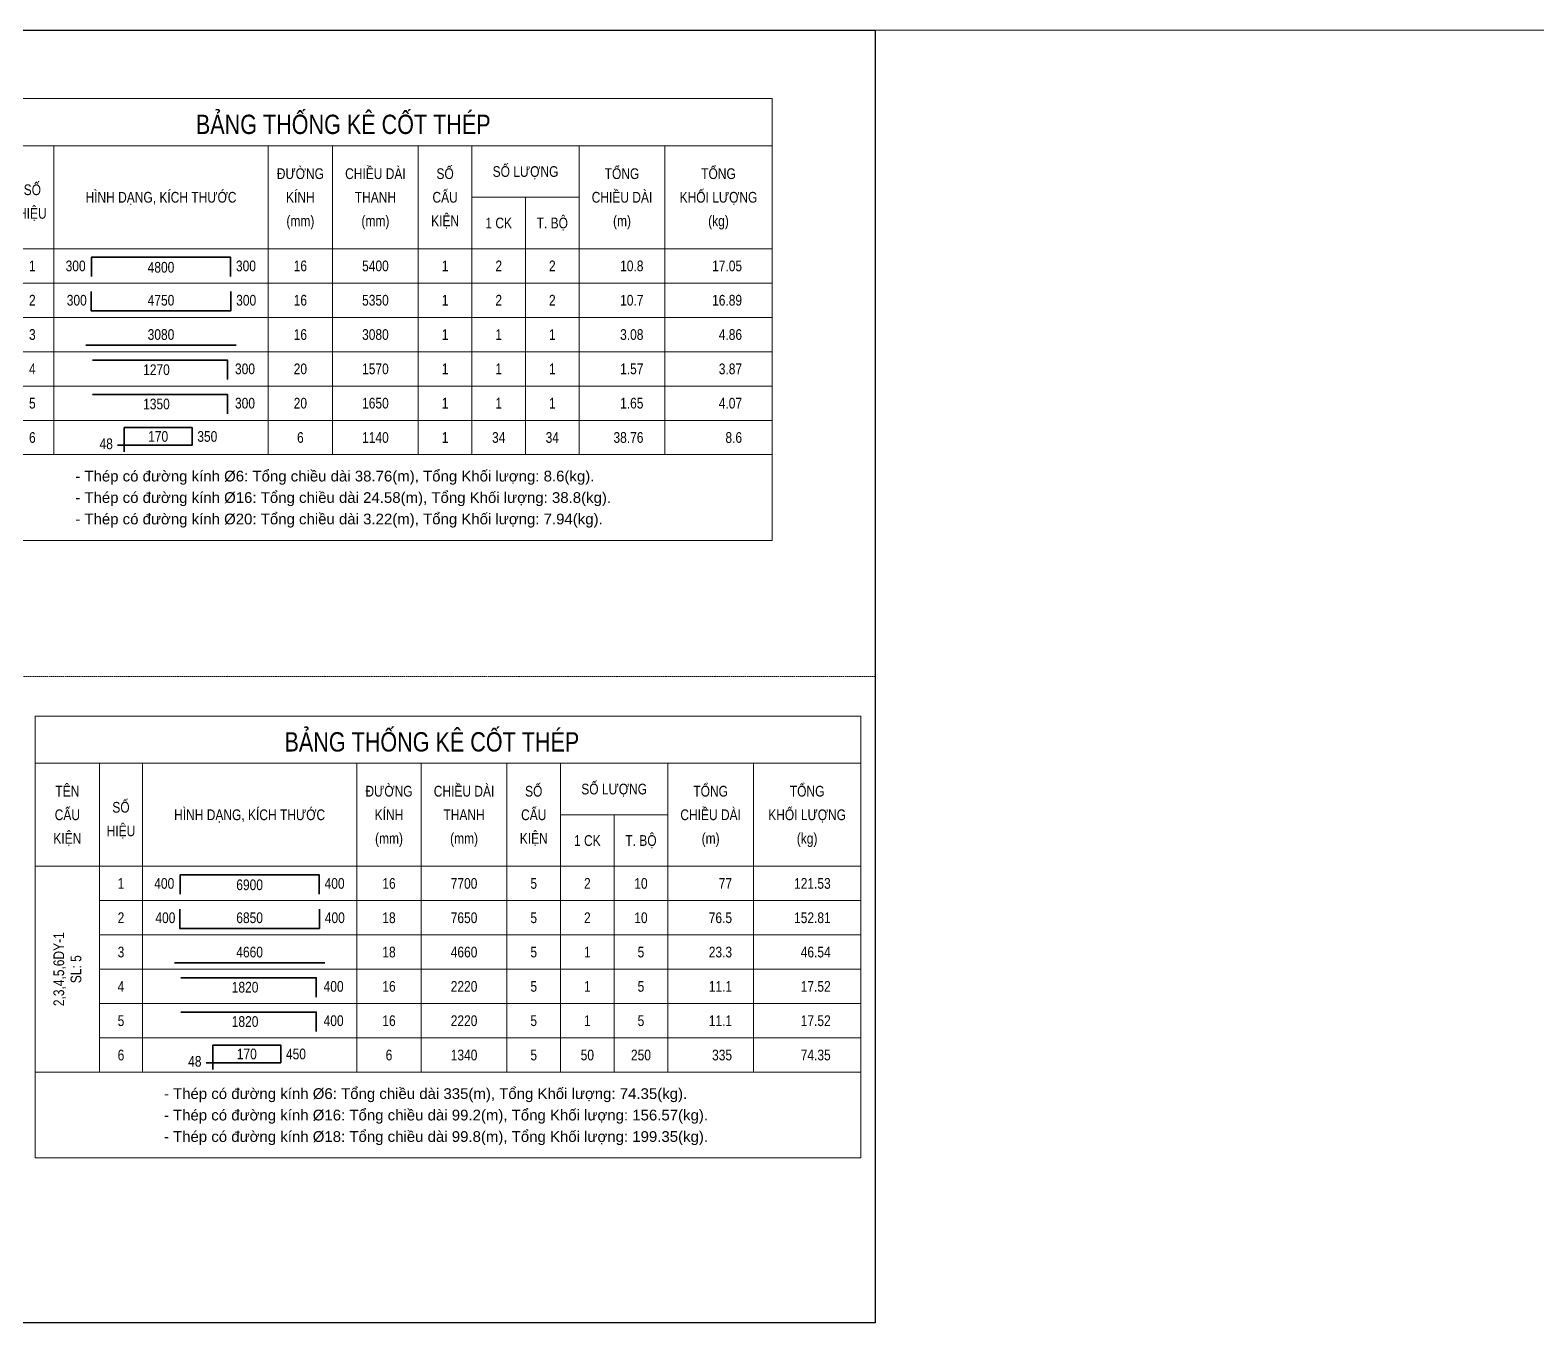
# Model space of a CAD drawing. Extents: x -165145 to 691808, y -202842 to 311040.
# Drawn here: x 222296 to 239864, y -70536 to -55468 of the extents above; entities that cross this region are included whole.
import ezdxf
from ezdxf.enums import TextEntityAlignment as Align

# ---------------------------------------------------------------- set-up
doc = ezdxf.new("R2010")
doc.units = 0
doc.header["$LTSCALE"] = 10
doc.header["$MEASUREMENT"] = 0
doc.linetypes.add('HIDDEN', pattern=[2.3807, 1.587, -0.7937])
doc.layers.get('0').update_dxf_attribs({"linetype": 'CONTINUOUS'})
doc.layers.get('Defpoints').update_dxf_attribs({"color": 5, "linetype": 'CONTINUOUS'})
for name, color, linetype, lineweight in [('DCE_BaoBeTong', 4, 'CONTINUOUS', 18), ('Dce_text', 7, 'CONTINUOUS', 13), ('DCE_ThepChu', 1, 'CONTINUOUS', 35), ('GE_KC_NETKHUAT', 9, 'HIDDEN', 20), ('GE_KC_NETMANH', 8, 'CONTINUOUS', 20), ('GE_KC_NETTHAY', 2, 'CONTINUOUS', 20)]:
    doc.layers.add(name, color=color, linetype=linetype, lineweight=lineweight)
doc.styles.add('Dce_Text', font='arial.ttf', dxfattribs={"width": 0.8})
doc.styles.add('Dce_Text2', font='arial.ttf', dxfattribs={"width": 0.8})

# ---------------------------------------------------------------- blocks, each defined once
blk = doc.blocks.new('TKTitle')
at = {"layer": 'DCE_BaoBeTong'}
for p, q in [((15, -11), (15, -35)), ((25, -11), (25, -35)), ((75, -11), (75, -35)), ((90, -11), (90, -35)), ((110, -11), (110, -35)), ((122.5, -11), (122.5, -35)), ((147.5, -11), (147.5, -35)), ((167.5, -11), (167.5, -35)), ((122.5, -23), (147.5, -23)), ((135, -23), (135, -35))]:
    blk.add_line(p, q, dxfattribs=at)
for points in [[(0, 0), (0, -11), (0, -35), (15, -35), (25, -35), (75, -35), (90, -35), (122.5, -35), (135, -35), (147.5, -35), (167.5, -35), (192.5, -35), (192.5, -11), (192.5, 0), (0, 0)], [(0, -11), (15, -11), (25, -11), (75, -11), (90, -11), (122.5, -11), (147.5, -11), (167.5, -11), (192.5, -11)]]:
    blk.add_lwpolyline(points, dxfattribs=at)
at = {"style": 'Dce_Text', "width": 0.8}
for s, height, p in [('BẢNG THỐNG KÊ CỐT THÉP', 4.5, (92.5, -6)), ('TÊN', 2.5, (7.5, -17.5)), ('ĐƯỜNG', 2.5, (82.5, -17.5)), ('CHIỀU DÀI', 2.5, (100, -17.5)), ('SỐ', 2.5, (116.25, -17.5)), ('SỐ LƯỢNG', 2.5, (135, -17)), ('TỔNG', 2.5, (157.5, -17.5)), ('TỔNG', 2.5, (180, -17.5)), ('CẤU', 2.5, (7.5, -23)), ('SỐ', 2.5, (20, -21.25)), ('CẤU', 2.5, (116.25, -23)), ('CHIỀU DÀI', 2.5, (157.5, -23)), ('KHỐI LƯỢNG', 2.5, (180, -23)), ('HÌNH DẠNG, KÍCH THƯỚC', 2.5, (50, -23)), ('KÍNH', 2.5, (82.5, -23)), ('THANH', 2.5, (100, -23)), ('KIỆN', 2.5, (7.5, -28.5)), ('HIỆU', 2.5, (20, -26.75)), ('(mm)', 2.5, (82.5, -28.5)), ('(mm)', 2.5, (100, -28.5)), ('KIỆN', 2.5, (116.25, -28.5)), ('1 CK', 2.5, (128.75, -29)), ('T. BỘ', 2.5, (141.25, -29)), ('(m)', 2.5, (157.5, -28.5)), ('(kg)', 2.5, (180, -28.5))]:
    blk.add_text(s, height=height, dxfattribs=at).set_placement(p, align=Align.MIDDLE_CENTER)
blk = doc.blocks.new('TK4')
at = {"layer": 'DCE_BaoBeTong'}
for p, q in [((0, -8), (0, 0)), ((25, -8), (25, 0)), ((75, -8), (75, 0)), ((90, -8), (90, 0)), ((110, -8), (110, 0)), ((122.5, -8), (122.5, 0)), ((135, -8), (135, 0)), ((147.5, -8), (147.5, 0)), ((167.5, -8), (167.5, 0))]:
    blk.add_line(p, q, dxfattribs=at)
for points in [[(15, -8), (25, -8), (75, -8), (90, -8), (122.5, -8), (135, -8), (147.5, -8), (167.5, -8), (192.5, -8), (192.5, 0)], [(15, 0), (15, -8)]]:
    blk.add_lwpolyline(points, dxfattribs=at)
at = {"layer": 'DCE_ThepChu'}
blk.add_lwpolyline([(33.78, -6.5), (33.78, -2), (66.22, -2), (66.22, -6.5)], dxfattribs=at)
at = {"layer": 'Dce_text', "color": 2, "style": 'Dce_Text', "width": 0.8, "flags": 4}
for tag, p in [('SH', (20, -4)), ('L2', (50, -4.32)), ('DK', (82.5, -4)), ('sumL', (100, -4)), ('SKC', (116.25, -4)), ('SL', (128.75, -4))]:
    blk.add_attdef(tag, text='', height=2.5, dxfattribs=at).set_placement(p, align=Align.MIDDLE_CENTER)
for tag, p in [('L1', (32.43, -4)), ('Lall', (162.5, -4)), ('KL', (185.5, -4))]:
    blk.add_attdef(tag, text='', height=2.5, dxfattribs=at).set_placement(p, align=Align.MIDDLE_RIGHT)
blk.add_attdef('L3', text='', height=2.5, dxfattribs=at).set_placement((67.48, -4), align=Align.MIDDLE_LEFT)
at = {"layer": 'Dce_text', "color": 2, "style": 'Dce_Text', "width": 0.8}
blk.add_attdef('TSL', text='', height=2.5, dxfattribs=at).set_placement((141.25, -4), align=Align.MIDDLE_CENTER)
blk = doc.blocks.new('TK7')
at = {"layer": 'DCE_BaoBeTong'}
for p, q in [((0, -8), (0, 0)), ((25, -8), (25, 0)), ((75, -8), (75, 0)), ((90, -8), (90, 0)), ((110, -8), (110, 0)), ((122.5, -8), (122.5, 0)), ((135, -8), (135, 0)), ((147.5, -8), (147.5, 0)), ((167.5, -8), (167.5, 0))]:
    blk.add_line(p, q, dxfattribs=at)
for points in [[(15, -8), (25, -8), (75, -8), (90, -8), (122.5, -8), (135, -8), (147.5, -8), (167.5, -8), (192.5, -8), (192.5, 0)], [(15, 0), (15, -8)]]:
    blk.add_lwpolyline(points, dxfattribs=at)
at = {"layer": 'DCE_ThepChu'}
blk.add_lwpolyline([(33.72, -2), (33.72, -6.5), (66.28, -6.5), (66.28, -2)], dxfattribs=at)
at = {"layer": 'Dce_text', "color": 2, "style": 'Dce_Text', "width": 0.8, "flags": 4}
for tag, p in [('SH', (20, -4)), ('L2', (50, -4)), ('DK', (82.5, -4)), ('sumL', (100, -4)), ('SKC', (116.25, -4)), ('SL', (128.75, -4))]:
    blk.add_attdef(tag, text='', height=2.5, dxfattribs=at).set_placement(p, align=Align.MIDDLE_CENTER)
for tag, p in [('L1', (32.68, -4)), ('Lall', (162.5, -4)), ('KL', (185.5, -4))]:
    blk.add_attdef(tag, text='', height=2.5, dxfattribs=at).set_placement(p, align=Align.MIDDLE_RIGHT)
blk.add_attdef('L3', text='', height=2.5, dxfattribs=at).set_placement((67.53, -4), align=Align.MIDDLE_LEFT)
at = {"layer": 'Dce_text', "color": 2, "style": 'Dce_Text', "width": 0.8}
blk.add_attdef('TSL', text='', height=2.5, dxfattribs=at).set_placement((141.25, -4), align=Align.MIDDLE_CENTER)
blk = doc.blocks.new('TK1')
at = {"layer": 'DCE_BaoBeTong'}
for p, q in [((0, -8), (0, 0)), ((25, -8), (25, 0)), ((75, -8), (75, 0)), ((90, -8), (90, 0)), ((110, -8), (110, 0)), ((122.5, -8), (122.5, 0)), ((135, -8), (135, 0)), ((147.5, -8), (147.5, 0)), ((167.5, -8), (167.5, 0))]:
    blk.add_line(p, q, dxfattribs=at)
for points in [[(15, -8), (25, -8), (75, -8), (90, -8), (122.5, -8), (135, -8), (147.5, -8), (167.5, -8), (192.5, -8), (192.5, 0)], [(15, 0), (15, -8)]]:
    blk.add_lwpolyline(points, dxfattribs=at)
at = {"layer": 'DCE_ThepChu'}
blk.add_lwpolyline([(32.5, -6.5), (67.5, -6.5)], dxfattribs=at)
at = {"layer": 'Dce_text', "color": 2, "style": 'Dce_Text', "width": 0.8, "flags": 4}
for tag, p in [('SH', (20, -4)), ('L', (50, -4)), ('DK', (82.5, -4)), ('sumL', (100, -4)), ('SKC', (116.25, -4)), ('SL', (128.75, -4))]:
    blk.add_attdef(tag, text='', height=2.5, dxfattribs=at).set_placement(p, align=Align.MIDDLE_CENTER)
at = {"layer": 'Dce_text', "color": 2, "style": 'Dce_Text', "width": 0.8}
blk.add_attdef('TSL', text='', height=2.5, dxfattribs=at).set_placement((141.25, -4), align=Align.MIDDLE_CENTER)
at = {"layer": 'Dce_text', "color": 2, "style": 'Dce_Text', "width": 0.8, "flags": 4}
for tag, p in [('Lall', (162.5, -4)), ('KL', (185.5, -4))]:
    blk.add_attdef(tag, text='', height=2.5, dxfattribs=at).set_placement(p, align=Align.MIDDLE_RIGHT)
blk = doc.blocks.new('TK3')
at = {"layer": 'DCE_BaoBeTong'}
for p, q in [((0, -8), (0, 0)), ((25, -8), (25, 0)), ((75, -8), (75, 0)), ((90, -8), (90, 0)), ((110, -8), (110, 0)), ((122.5, -8), (122.5, 0)), ((135, -8), (135, 0)), ((147.5, -8), (147.5, 0)), ((167.5, -8), (167.5, 0))]:
    blk.add_line(p, q, dxfattribs=at)
for points in [[(15, -8), (25, -8), (75, -8), (90, -8), (122.5, -8), (135, -8), (147.5, -8), (167.5, -8), (192.5, -8), (192.5, 0)], [(15, 0), (15, -8)]]:
    blk.add_lwpolyline(points, dxfattribs=at)
at = {"layer": 'DCE_ThepChu'}
blk.add_lwpolyline([(65.52, -6.5), (65.52, -2), (33.99, -2)], dxfattribs=at)
at = {"layer": 'DCE_BaoBeTong', "color": 2, "style": 'Dce_Text', "width": 0.8}
blk.add_attdef('TSL', text='', height=2.5, dxfattribs=at).set_placement((141.25, -4), align=Align.MIDDLE_CENTER)
at = {"layer": 'Dce_text', "color": 2, "style": 'Dce_Text', "width": 0.8, "flags": 4}
for tag, p in [('SH', (20, -4)), ('L1', (48.94, -4.19)), ('DK', (82.5, -4)), ('sumL', (100, -4)), ('SKC', (116.25, -4)), ('SL', (128.75, -4))]:
    blk.add_attdef(tag, text='', height=2.5, dxfattribs=at).set_placement(p, align=Align.MIDDLE_CENTER)
blk.add_attdef('L2', text='', height=2.5, dxfattribs=at).set_placement((67.26, -4), align=Align.MIDDLE_LEFT)
for tag, p in [('Lall', (162.5, -4)), ('KL', (185.5, -4))]:
    blk.add_attdef(tag, text='', height=2.5, dxfattribs=at).set_placement(p, align=Align.MIDDLE_RIGHT)
blk = doc.blocks.new('TK9')
at = {"layer": 'DCE_BaoBeTong'}
for p, q in [((0, -8), (0, 0)), ((25, -8), (25, 0)), ((75, -8), (75, 0)), ((90, -8), (90, 0)), ((110, -8), (110, 0)), ((122.5, -8), (122.5, 0)), ((135, -8), (135, 0)), ((147.5, -8), (147.5, 0)), ((167.5, -8), (167.5, 0))]:
    blk.add_line(p, q, dxfattribs=at)
for points in [[(15, -8), (25, -8), (75, -8), (90, -8), (122.5, -8), (135, -8), (147.5, -8), (167.5, -8), (192.5, -8), (192.5, 0)], [(15, 0), (15, -8)]]:
    blk.add_lwpolyline(points, dxfattribs=at)
at = {"layer": 'DCE_ThepChu'}
blk.add_lwpolyline([(41.42, -7.37), (41.42, -1.7), (57.26, -1.7), (57.26, -5.81), (39.86, -5.81)], dxfattribs=at)
at = {"layer": 'Dce_text', "color": 2, "style": 'Dce_Text', "width": 0.8, "flags": 4}
for tag, p in [('SH', (20, -4)), ('DK', (82.5, -4)), ('sumL', (100, -4)), ('SKC', (116.25, -4)), ('SL', (128.75, -4))]:
    blk.add_attdef(tag, text='', height=2.5, dxfattribs=at).set_placement(p, align=Align.MIDDLE_CENTER)
at = {"layer": 'Dce_text', "color": 2, "style": 'Dce_Text', "width": 0.8}
for tag, p in [('L1', (49.34, -3.76)), ('TSL', (141.25, -4))]:
    blk.add_attdef(tag, text='', height=2.5, dxfattribs=at).set_placement(p, align=Align.MIDDLE_CENTER)
blk.add_attdef('L2', text='', height=2.5, dxfattribs=at).set_placement((58.47, -3.76), align=Align.MIDDLE_LEFT)
at = {"layer": 'Dce_text', "color": 2, "style": 'Dce_Text', "width": 0.8, "flags": 4}
for tag, p in [('Lall', (162.5, -4)), ('KL', (185.5, -4))]:
    blk.add_attdef(tag, text='', height=2.5, dxfattribs=at).set_placement(p, align=Align.MIDDLE_RIGHT)
at = {"layer": 'Dce_text', "color": 2, "style": 'Dce_Text', "width": 0.8}
blk.add_attdef('M', text='', height=2.5, dxfattribs=at).set_placement((38.78, -5.47), align=Align.MIDDLE_RIGHT)
blk = doc.blocks.new('TenCauKien')
at = {"layer": 'Dce_text', "style": 'Dce_Text', "width": 0.8}
for tag, p in [('TENCAUKIEN', (-2, 0)), ('SOCAUKIEN', (2, 0))]:
    blk.add_attdef(tag, text='', height=2.5, rotation=90, dxfattribs=at).set_placement(p, align=Align.MIDDLE_CENTER)

msp = doc.modelspace()

# ---------------------------------------------------------------- linework, layer by layer
at = {"layer": 'DCE_BaoBeTong'}
for p, q in [((230947.2093, -60416.19104), (230947.2093, -61416.19104)), ((221322.2093, -61416.19104), (230947.2093, -61416.19104)), ((222355.61613, -67613.82721), (223105.61613, -67613.82721)), ((222355.61613, -67613.82721), (222355.61613, -68613.82721)), ((231980.61613, -67613.82721), (231980.61613, -68613.82721)), ((222355.61613, -68613.82721), (231980.61613, -68613.82721))]:
    msp.add_line(p, q, dxfattribs=at)
msp.add_lwpolyline([(222355.61613, -67613.82721), (223105.61613, -67613.82721)], dxfattribs=at)
at = {"layer": 'Defpoints'}
msp.add_lwpolyline([(214037.28207, -55468.24154), (232149.78207, -55468.24154), (232149.78207, -70535.74154), (214037.28207, -70535.74154)], close=True, dxfattribs=at)
at = {"layer": 'GE_KC_NETKHUAT'}
msp.add_line((214037.28207, -63001.99154), (232149.78207, -63001.99154), dxfattribs=at)
at = {"layer": 'GE_KC_NETMANH'}
msp.add_line((174130.40086, -55468.24154), (385223.40086, -55468.24154), dxfattribs=at)

# ---------------------------------------------------------------- block references
at = {"layer": 'GE_KC_NETTHAY', "xscale": 50, "yscale": 50, "zscale": 50}
for p in [(221322.2093, -56266.19104), (222355.61613, -63463.82721)]:
    msp.add_blockref('TKTitle', p, dxfattribs=at)
at = {"layer": 'GE_KC_NETTHAY'}
ref = msp.add_blockref('TK4', (221322.2093, -58016.19104), dxfattribs=dict(at, xscale=50, yscale=50, zscale=50))
ref.add_attrib('SH', '1', dxfattribs={"layer": 'Dce_text', "color": 2, "height": 125, "style": 'Dce_Text', "width": 0.8}).set_placement((222322.2093, -58216.19104), align=Align.MIDDLE_CENTER)
ref.add_attrib('L2', '4800', dxfattribs={"layer": 'Dce_text', "color": 2, "height": 125, "style": 'Dce_Text', "width": 0.8}).set_placement((223822.2093, -58232.15283), align=Align.MIDDLE_CENTER)
ref.add_attrib('L1', '300', dxfattribs={"layer": 'Dce_text', "color": 2, "height": 125, "style": 'Dce_Text', "width": 0.8}).set_placement((222943.4746, -58216.19104), align=Align.MIDDLE_RIGHT)
ref.add_attrib('L3', '300', dxfattribs={"layer": 'Dce_text', "color": 2, "height": 125, "style": 'Dce_Text', "width": 0.8}).set_placement((224696.44827, -58216.19104), align=Align.MIDDLE_LEFT)
ref.add_attrib('DK', '16', dxfattribs={"layer": 'Dce_text', "color": 2, "height": 125, "style": 'Dce_Text', "width": 0.8}).set_placement((225447.2093, -58216.19104), align=Align.MIDDLE_CENTER)
ref.add_attrib('sumL', '5400', dxfattribs={"layer": 'Dce_text', "color": 2, "height": 125, "style": 'Dce_Text', "width": 0.8}).set_placement((226322.2093, -58216.19104), align=Align.MIDDLE_CENTER)
ref.add_attrib('SL', '2', dxfattribs={"layer": 'Dce_text', "color": 2, "height": 125, "style": 'Dce_Text', "width": 0.8}).set_placement((227759.7093, -58216.19104), align=Align.MIDDLE_CENTER)
ref.add_attrib('SKC', '1', dxfattribs={"layer": 'Dce_text', "color": 2, "height": 125, "style": 'Dce_Text', "width": 0.8}).set_placement((227134.7093, -58216.19104), align=Align.MIDDLE_CENTER)
ref.add_attrib('Lall', '10.8', dxfattribs={"layer": 'Dce_text', "color": 2, "height": 125, "style": 'Dce_Text', "width": 0.8}).set_placement((229447.2093, -58216.19104), align=Align.MIDDLE_RIGHT)
ref.add_attrib('KL', '17.05', dxfattribs={"layer": 'Dce_text', "color": 2, "height": 125, "style": 'Dce_Text', "width": 0.8}).set_placement((230597.2093, -58216.19104), align=Align.MIDDLE_RIGHT)
ref.add_attrib('TSL', '2', dxfattribs={"layer": 'Dce_text', "color": 2, "height": 125, "style": 'Dce_Text', "width": 0.8}).set_placement((228384.7093, -58216.19104), align=Align.MIDDLE_CENTER)
ref = msp.add_blockref('TK7', (221322.2093, -58416.19104), dxfattribs=dict(at, xscale=50, yscale=50, zscale=50))
ref.add_attrib('SH', '2', dxfattribs={"layer": 'Dce_text', "color": 2, "height": 125, "style": 'Dce_Text', "width": 0.8}).set_placement((222322.2093, -58616.19104), align=Align.MIDDLE_CENTER)
ref.add_attrib('L2', '4750', dxfattribs={"layer": 'Dce_text', "color": 2, "height": 125, "style": 'Dce_Text', "width": 0.8}).set_placement((223822.2093, -58616.19104), align=Align.MIDDLE_CENTER)
ref.add_attrib('L1', '300', dxfattribs={"layer": 'Dce_text', "color": 2, "height": 125, "style": 'Dce_Text', "width": 0.8}).set_placement((222956.42171, -58616.19104), align=Align.MIDDLE_RIGHT)
ref.add_attrib('L3', '300', dxfattribs={"layer": 'Dce_text', "color": 2, "height": 125, "style": 'Dce_Text', "width": 0.8}).set_placement((224698.87981, -58616.19104), align=Align.MIDDLE_LEFT)
ref.add_attrib('DK', '16', dxfattribs={"layer": 'Dce_text', "color": 2, "height": 125, "style": 'Dce_Text', "width": 0.8}).set_placement((225447.2093, -58616.19104), align=Align.MIDDLE_CENTER)
ref.add_attrib('sumL', '5350', dxfattribs={"layer": 'Dce_text', "color": 2, "height": 125, "style": 'Dce_Text', "width": 0.8}).set_placement((226322.2093, -58616.19104), align=Align.MIDDLE_CENTER)
ref.add_attrib('SL', '2', dxfattribs={"layer": 'Dce_text', "color": 2, "height": 125, "style": 'Dce_Text', "width": 0.8}).set_placement((227759.7093, -58616.19104), align=Align.MIDDLE_CENTER)
ref.add_attrib('SKC', '1', dxfattribs={"layer": 'Dce_text', "color": 2, "height": 125, "style": 'Dce_Text', "width": 0.8}).set_placement((227134.7093, -58616.19104), align=Align.MIDDLE_CENTER)
ref.add_attrib('Lall', '10.7', dxfattribs={"layer": 'Dce_text', "color": 2, "height": 125, "style": 'Dce_Text', "width": 0.8}).set_placement((229447.2093, -58616.19104), align=Align.MIDDLE_RIGHT)
ref.add_attrib('KL', '16.89', dxfattribs={"layer": 'Dce_text', "color": 2, "height": 125, "style": 'Dce_Text', "width": 0.8}).set_placement((230597.2093, -58616.19104), align=Align.MIDDLE_RIGHT)
ref.add_attrib('TSL', '2', dxfattribs={"layer": 'Dce_text', "color": 2, "height": 125, "style": 'Dce_Text', "width": 0.8}).set_placement((228384.7093, -58616.19104), align=Align.MIDDLE_CENTER)
ref = msp.add_blockref('TK1', (221322.2093, -58816.19104), dxfattribs=dict(at, xscale=50, yscale=50, zscale=50))
ref.add_attrib('KL', '4.86', dxfattribs={"layer": 'Dce_text', "color": 2, "height": 125, "style": 'Dce_Text', "width": 0.8}).set_placement((230597.2093, -59016.19104), align=Align.MIDDLE_RIGHT)
ref.add_attrib('Lall', '3.08', dxfattribs={"layer": 'Dce_text', "color": 2, "height": 125, "style": 'Dce_Text', "width": 0.8}).set_placement((229447.2093, -59016.19104), align=Align.MIDDLE_RIGHT)
ref.add_attrib('SKC', '1', dxfattribs={"layer": 'Dce_text', "color": 2, "height": 125, "style": 'Dce_Text', "width": 0.8}).set_placement((227134.7093, -59016.19104), align=Align.MIDDLE_CENTER)
ref.add_attrib('SL', '1', dxfattribs={"layer": 'Dce_text', "color": 2, "height": 125, "style": 'Dce_Text', "width": 0.8}).set_placement((227759.7093, -59016.19104), align=Align.MIDDLE_CENTER)
ref.add_attrib('sumL', '3080', dxfattribs={"layer": 'Dce_text', "color": 2, "height": 125, "style": 'Dce_Text', "width": 0.8}).set_placement((226322.2093, -59016.19104), align=Align.MIDDLE_CENTER)
ref.add_attrib('DK', '16', dxfattribs={"layer": 'Dce_text', "color": 2, "height": 125, "style": 'Dce_Text', "width": 0.8}).set_placement((225447.2093, -59016.19104), align=Align.MIDDLE_CENTER)
ref.add_attrib('L', '3080', dxfattribs={"layer": 'Dce_text', "color": 2, "height": 125, "style": 'Dce_Text', "width": 0.8}).set_placement((223822.2093, -59016.19104), align=Align.MIDDLE_CENTER)
ref.add_attrib('SH', '3', dxfattribs={"layer": 'Dce_text', "color": 2, "height": 125, "style": 'Dce_Text', "width": 0.8}).set_placement((222322.2093, -59016.19104), align=Align.MIDDLE_CENTER)
ref.add_attrib('TSL', '1', dxfattribs={"layer": 'Dce_text', "color": 2, "height": 125, "style": 'Dce_Text', "width": 0.8}).set_placement((228384.7093, -59016.19104), align=Align.MIDDLE_CENTER)
ref = msp.add_blockref('TK3', (221322.2093, -59216.19104), dxfattribs=dict(at, xscale=50, yscale=50, zscale=50))
ref.add_attrib('SH', '4', dxfattribs={"layer": 'Dce_text', "color": 2, "height": 125, "style": 'Dce_Text', "width": 0.8}).set_placement((222322.2093, -59416.19104), align=Align.MIDDLE_CENTER)
ref.add_attrib('L1', '1270', dxfattribs={"layer": 'Dce_text', "color": 2, "height": 125, "style": 'Dce_Text', "width": 0.8}).set_placement((223769.0741, -59425.79667), align=Align.MIDDLE_CENTER)
ref.add_attrib('L2', '300', dxfattribs={"layer": 'Dce_text', "color": 2, "height": 125, "style": 'Dce_Text', "width": 0.8}).set_placement((224685.09446, -59416.19104), align=Align.MIDDLE_LEFT)
ref.add_attrib('DK', '20', dxfattribs={"layer": 'Dce_text', "color": 2, "height": 125, "style": 'Dce_Text', "width": 0.8}).set_placement((225447.2093, -59416.19104), align=Align.MIDDLE_CENTER)
ref.add_attrib('sumL', '1570', dxfattribs={"layer": 'Dce_text', "color": 2, "height": 125, "style": 'Dce_Text', "width": 0.8}).set_placement((226322.2093, -59416.19104), align=Align.MIDDLE_CENTER)
ref.add_attrib('SL', '1', dxfattribs={"layer": 'Dce_text', "color": 2, "height": 125, "style": 'Dce_Text', "width": 0.8}).set_placement((227759.7093, -59416.19104), align=Align.MIDDLE_CENTER)
ref.add_attrib('SKC', '1', dxfattribs={"layer": 'Dce_text', "color": 2, "height": 125, "style": 'Dce_Text', "width": 0.8}).set_placement((227134.7093, -59416.19104), align=Align.MIDDLE_CENTER)
ref.add_attrib('Lall', '1.57', dxfattribs={"layer": 'Dce_text', "color": 2, "height": 125, "style": 'Dce_Text', "width": 0.8}).set_placement((229447.2093, -59416.19104), align=Align.MIDDLE_RIGHT)
ref.add_attrib('KL', '3.87', dxfattribs={"layer": 'Dce_text', "color": 2, "height": 125, "style": 'Dce_Text', "width": 0.8}).set_placement((230597.2093, -59416.19104), align=Align.MIDDLE_RIGHT)
ref.add_attrib('TSL', '1', dxfattribs={"layer": 'DCE_BaoBeTong', "color": 2, "height": 125, "style": 'Dce_Text', "width": 0.8}).set_placement((228384.7093, -59416.19104), align=Align.MIDDLE_CENTER)
ref = msp.add_blockref('TK3', (221322.2093, -59616.19104), dxfattribs=dict(at, xscale=50, yscale=50, zscale=50))
ref.add_attrib('SH', '5', dxfattribs={"layer": 'Dce_text', "color": 2, "height": 125, "style": 'Dce_Text', "width": 0.8}).set_placement((222322.2093, -59816.19104), align=Align.MIDDLE_CENTER)
ref.add_attrib('L1', '1350', dxfattribs={"layer": 'Dce_text', "color": 2, "height": 125, "style": 'Dce_Text', "width": 0.8}).set_placement((223769.0741, -59825.79667), align=Align.MIDDLE_CENTER)
ref.add_attrib('L2', '300', dxfattribs={"layer": 'Dce_text', "color": 2, "height": 125, "style": 'Dce_Text', "width": 0.8}).set_placement((224685.09446, -59816.19104), align=Align.MIDDLE_LEFT)
ref.add_attrib('DK', '20', dxfattribs={"layer": 'Dce_text', "color": 2, "height": 125, "style": 'Dce_Text', "width": 0.8}).set_placement((225447.2093, -59816.19104), align=Align.MIDDLE_CENTER)
ref.add_attrib('sumL', '1650', dxfattribs={"layer": 'Dce_text', "color": 2, "height": 125, "style": 'Dce_Text', "width": 0.8}).set_placement((226322.2093, -59816.19104), align=Align.MIDDLE_CENTER)
ref.add_attrib('SL', '1', dxfattribs={"layer": 'Dce_text', "color": 2, "height": 125, "style": 'Dce_Text', "width": 0.8}).set_placement((227759.7093, -59816.19104), align=Align.MIDDLE_CENTER)
ref.add_attrib('SKC', '1', dxfattribs={"layer": 'Dce_text', "color": 2, "height": 125, "style": 'Dce_Text', "width": 0.8}).set_placement((227134.7093, -59816.19104), align=Align.MIDDLE_CENTER)
ref.add_attrib('Lall', '1.65', dxfattribs={"layer": 'Dce_text', "color": 2, "height": 125, "style": 'Dce_Text', "width": 0.8}).set_placement((229447.2093, -59816.19104), align=Align.MIDDLE_RIGHT)
ref.add_attrib('KL', '4.07', dxfattribs={"layer": 'Dce_text', "color": 2, "height": 125, "style": 'Dce_Text', "width": 0.8}).set_placement((230597.2093, -59816.19104), align=Align.MIDDLE_RIGHT)
ref.add_attrib('TSL', '1', dxfattribs={"layer": 'DCE_BaoBeTong', "color": 2, "height": 125, "style": 'Dce_Text', "width": 0.8}).set_placement((228384.7093, -59816.19104), align=Align.MIDDLE_CENTER)
ref = msp.add_blockref('TK9', (221322.2093, -60016.19104), dxfattribs=dict(at, xscale=50, yscale=50, zscale=50))
ref.add_attrib('L2', '350', dxfattribs={"layer": 'Dce_text', "color": 2, "height": 125, "style": 'Dce_Text', "width": 0.8}).set_placement((224245.73777, -60204.00896), align=Align.MIDDLE_LEFT)
ref.add_attrib('L1', '170', dxfattribs={"layer": 'Dce_text', "color": 2, "height": 125, "style": 'Dce_Text', "width": 0.8}).set_placement((223789.27142, -60204.00896), align=Align.MIDDLE_CENTER)
ref.add_attrib('M', '48', dxfattribs={"layer": 'Dce_text', "color": 2, "height": 125, "style": 'Dce_Text', "width": 0.8}).set_placement((223261.14831, -60289.57031), align=Align.MIDDLE_RIGHT)
ref.add_attrib('SH', '6', dxfattribs={"layer": 'Dce_text', "color": 2, "height": 125, "style": 'Dce_Text', "width": 0.8}).set_placement((222322.2093, -60216.19104), align=Align.MIDDLE_CENTER)
ref.add_attrib('DK', '6', dxfattribs={"layer": 'Dce_text', "color": 2, "height": 125, "style": 'Dce_Text', "width": 0.8}).set_placement((225447.2093, -60216.19104), align=Align.MIDDLE_CENTER)
ref.add_attrib('sumL', '1140', dxfattribs={"layer": 'Dce_text', "color": 2, "height": 125, "style": 'Dce_Text', "width": 0.8}).set_placement((226322.2093, -60216.19104), align=Align.MIDDLE_CENTER)
ref.add_attrib('SL', '34', dxfattribs={"layer": 'Dce_text', "color": 2, "height": 125, "style": 'Dce_Text', "width": 0.8}).set_placement((227759.7093, -60216.19104), align=Align.MIDDLE_CENTER)
ref.add_attrib('SKC', '1', dxfattribs={"layer": 'Dce_text', "color": 2, "height": 125, "style": 'Dce_Text', "width": 0.8}).set_placement((227134.7093, -60216.19104), align=Align.MIDDLE_CENTER)
ref.add_attrib('Lall', '38.76', dxfattribs={"layer": 'Dce_text', "color": 2, "height": 125, "style": 'Dce_Text', "width": 0.8}).set_placement((229447.2093, -60216.19104), align=Align.MIDDLE_RIGHT)
ref.add_attrib('KL', '8.6', dxfattribs={"layer": 'Dce_text', "color": 2, "height": 125, "style": 'Dce_Text', "width": 0.8}).set_placement((230597.2093, -60216.19104), align=Align.MIDDLE_RIGHT)
ref.add_attrib('TSL', '34', dxfattribs={"layer": 'Dce_text', "color": 2, "height": 125, "style": 'Dce_Text', "width": 0.8}).set_placement((228384.7093, -60216.19104), align=Align.MIDDLE_CENTER)
ref = msp.add_blockref('TK4', (222355.61613, -65213.82721), dxfattribs=dict(at, xscale=50, yscale=50, zscale=50))
ref.add_attrib('SH', '1', dxfattribs={"layer": 'Dce_text', "color": 2, "height": 125, "style": 'Dce_Text', "width": 0.8}).set_placement((223355.61613, -65413.82721), align=Align.MIDDLE_CENTER)
ref.add_attrib('L2', '6900', dxfattribs={"layer": 'Dce_text', "color": 2, "height": 125, "style": 'Dce_Text', "width": 0.8}).set_placement((224855.61613, -65429.789), align=Align.MIDDLE_CENTER)
ref.add_attrib('L1', '400', dxfattribs={"layer": 'Dce_text', "color": 2, "height": 125, "style": 'Dce_Text', "width": 0.8}).set_placement((223976.88144, -65413.82721), align=Align.MIDDLE_RIGHT)
ref.add_attrib('L3', '400', dxfattribs={"layer": 'Dce_text', "color": 2, "height": 125, "style": 'Dce_Text', "width": 0.8}).set_placement((225729.8551, -65413.82721), align=Align.MIDDLE_LEFT)
ref.add_attrib('DK', '16', dxfattribs={"layer": 'Dce_text', "color": 2, "height": 125, "style": 'Dce_Text', "width": 0.8}).set_placement((226480.61613, -65413.82721), align=Align.MIDDLE_CENTER)
ref.add_attrib('sumL', '7700', dxfattribs={"layer": 'Dce_text', "color": 2, "height": 125, "style": 'Dce_Text', "width": 0.8}).set_placement((227355.61613, -65413.82721), align=Align.MIDDLE_CENTER)
ref.add_attrib('SL', '2', dxfattribs={"layer": 'Dce_text', "color": 2, "height": 125, "style": 'Dce_Text', "width": 0.8}).set_placement((228793.11613, -65413.82721), align=Align.MIDDLE_CENTER)
ref.add_attrib('SKC', '5', dxfattribs={"layer": 'Dce_text', "color": 2, "height": 125, "style": 'Dce_Text', "width": 0.8}).set_placement((228168.11613, -65413.82721), align=Align.MIDDLE_CENTER)
ref.add_attrib('Lall', '77', dxfattribs={"layer": 'Dce_text', "color": 2, "height": 125, "style": 'Dce_Text', "width": 0.8}).set_placement((230480.61613, -65413.82721), align=Align.MIDDLE_RIGHT)
ref.add_attrib('KL', '121.53', dxfattribs={"layer": 'Dce_text', "color": 2, "height": 125, "style": 'Dce_Text', "width": 0.8}).set_placement((231630.61613, -65413.82721), align=Align.MIDDLE_RIGHT)
ref.add_attrib('TSL', '10', dxfattribs={"layer": 'Dce_text', "color": 2, "height": 125, "style": 'Dce_Text', "width": 0.8}).set_placement((229418.11613, -65413.82721), align=Align.MIDDLE_CENTER)
ref = msp.add_blockref('TK7', (222355.61613, -65613.82721), dxfattribs=dict(at, xscale=50, yscale=50, zscale=50))
ref.add_attrib('SH', '2', dxfattribs={"layer": 'Dce_text', "color": 2, "height": 125, "style": 'Dce_Text', "width": 0.8}).set_placement((223355.61613, -65813.82721), align=Align.MIDDLE_CENTER)
ref.add_attrib('L2', '6850', dxfattribs={"layer": 'Dce_text', "color": 2, "height": 125, "style": 'Dce_Text', "width": 0.8}).set_placement((224855.61613, -65813.82721), align=Align.MIDDLE_CENTER)
ref.add_attrib('L1', '400', dxfattribs={"layer": 'Dce_text', "color": 2, "height": 125, "style": 'Dce_Text', "width": 0.8}).set_placement((223989.82855, -65813.82721), align=Align.MIDDLE_RIGHT)
ref.add_attrib('L3', '400', dxfattribs={"layer": 'Dce_text', "color": 2, "height": 125, "style": 'Dce_Text', "width": 0.8}).set_placement((225732.28665, -65813.82721), align=Align.MIDDLE_LEFT)
ref.add_attrib('DK', '18', dxfattribs={"layer": 'Dce_text', "color": 2, "height": 125, "style": 'Dce_Text', "width": 0.8}).set_placement((226480.61613, -65813.82721), align=Align.MIDDLE_CENTER)
ref.add_attrib('sumL', '7650', dxfattribs={"layer": 'Dce_text', "color": 2, "height": 125, "style": 'Dce_Text', "width": 0.8}).set_placement((227355.61613, -65813.82721), align=Align.MIDDLE_CENTER)
ref.add_attrib('SL', '2', dxfattribs={"layer": 'Dce_text', "color": 2, "height": 125, "style": 'Dce_Text', "width": 0.8}).set_placement((228793.11613, -65813.82721), align=Align.MIDDLE_CENTER)
ref.add_attrib('SKC', '5', dxfattribs={"layer": 'Dce_text', "color": 2, "height": 125, "style": 'Dce_Text', "width": 0.8}).set_placement((228168.11613, -65813.82721), align=Align.MIDDLE_CENTER)
ref.add_attrib('Lall', '76.5', dxfattribs={"layer": 'Dce_text', "color": 2, "height": 125, "style": 'Dce_Text', "width": 0.8}).set_placement((230480.61613, -65813.82721), align=Align.MIDDLE_RIGHT)
ref.add_attrib('KL', '152.81', dxfattribs={"layer": 'Dce_text', "color": 2, "height": 125, "style": 'Dce_Text', "width": 0.8}).set_placement((231630.61613, -65813.82721), align=Align.MIDDLE_RIGHT)
ref.add_attrib('TSL', '10', dxfattribs={"layer": 'Dce_text', "color": 2, "height": 125, "style": 'Dce_Text', "width": 0.8}).set_placement((229418.11613, -65813.82721), align=Align.MIDDLE_CENTER)
ref = msp.add_blockref('TK1', (222355.61613, -66013.82721), dxfattribs=dict(at, xscale=50, yscale=50, zscale=50))
ref.add_attrib('KL', '46.54', dxfattribs={"layer": 'Dce_text', "color": 2, "height": 125, "style": 'Dce_Text', "width": 0.8}).set_placement((231630.61613, -66213.82721), align=Align.MIDDLE_RIGHT)
ref.add_attrib('Lall', '23.3', dxfattribs={"layer": 'Dce_text', "color": 2, "height": 125, "style": 'Dce_Text', "width": 0.8}).set_placement((230480.61613, -66213.82721), align=Align.MIDDLE_RIGHT)
ref.add_attrib('SKC', '5', dxfattribs={"layer": 'Dce_text', "color": 2, "height": 125, "style": 'Dce_Text', "width": 0.8}).set_placement((228168.11613, -66213.82721), align=Align.MIDDLE_CENTER)
ref.add_attrib('SL', '1', dxfattribs={"layer": 'Dce_text', "color": 2, "height": 125, "style": 'Dce_Text', "width": 0.8}).set_placement((228793.11613, -66213.82721), align=Align.MIDDLE_CENTER)
ref.add_attrib('sumL', '4660', dxfattribs={"layer": 'Dce_text', "color": 2, "height": 125, "style": 'Dce_Text', "width": 0.8}).set_placement((227355.61613, -66213.82721), align=Align.MIDDLE_CENTER)
ref.add_attrib('DK', '18', dxfattribs={"layer": 'Dce_text', "color": 2, "height": 125, "style": 'Dce_Text', "width": 0.8}).set_placement((226480.61613, -66213.82721), align=Align.MIDDLE_CENTER)
ref.add_attrib('L', '4660', dxfattribs={"layer": 'Dce_text', "color": 2, "height": 125, "style": 'Dce_Text', "width": 0.8}).set_placement((224855.61613, -66213.82721), align=Align.MIDDLE_CENTER)
ref.add_attrib('SH', '3', dxfattribs={"layer": 'Dce_text', "color": 2, "height": 125, "style": 'Dce_Text', "width": 0.8}).set_placement((223355.61613, -66213.82721), align=Align.MIDDLE_CENTER)
ref.add_attrib('TSL', '5', dxfattribs={"layer": 'Dce_text', "color": 2, "height": 125, "style": 'Dce_Text', "width": 0.8}).set_placement((229418.11613, -66213.82721), align=Align.MIDDLE_CENTER)
at = {"layer": 'GE_KC_NETTHAY', "xscale": 50, "yscale": 50, "zscale": 50}
msp.add_blockref('TenCauKien', (222730.61613, -66413.82721), dxfattribs=at).add_auto_attribs({'SOCAUKIEN': 'SL: 5', 'TENCAUKIEN': '2,3,4,5,6DY-1'})
at = {"layer": 'GE_KC_NETTHAY'}
ref = msp.add_blockref('TK3', (222355.61613, -66413.82721), dxfattribs=dict(at, xscale=50, yscale=50, zscale=50))
ref.add_attrib('SH', '4', dxfattribs={"layer": 'Dce_text', "color": 2, "height": 125, "style": 'Dce_Text', "width": 0.8}).set_placement((223355.61613, -66613.82721), align=Align.MIDDLE_CENTER)
ref.add_attrib('L1', '1820', dxfattribs={"layer": 'Dce_text', "color": 2, "height": 125, "style": 'Dce_Text', "width": 0.8}).set_placement((224802.48093, -66623.43284), align=Align.MIDDLE_CENTER)
ref.add_attrib('L2', '400', dxfattribs={"layer": 'Dce_text', "color": 2, "height": 125, "style": 'Dce_Text', "width": 0.8}).set_placement((225718.5013, -66613.82721), align=Align.MIDDLE_LEFT)
ref.add_attrib('DK', '16', dxfattribs={"layer": 'Dce_text', "color": 2, "height": 125, "style": 'Dce_Text', "width": 0.8}).set_placement((226480.61613, -66613.82721), align=Align.MIDDLE_CENTER)
ref.add_attrib('sumL', '2220', dxfattribs={"layer": 'Dce_text', "color": 2, "height": 125, "style": 'Dce_Text', "width": 0.8}).set_placement((227355.61613, -66613.82721), align=Align.MIDDLE_CENTER)
ref.add_attrib('SL', '1', dxfattribs={"layer": 'Dce_text', "color": 2, "height": 125, "style": 'Dce_Text', "width": 0.8}).set_placement((228793.11613, -66613.82721), align=Align.MIDDLE_CENTER)
ref.add_attrib('SKC', '5', dxfattribs={"layer": 'Dce_text', "color": 2, "height": 125, "style": 'Dce_Text', "width": 0.8}).set_placement((228168.11613, -66613.82721), align=Align.MIDDLE_CENTER)
ref.add_attrib('Lall', '11.1', dxfattribs={"layer": 'Dce_text', "color": 2, "height": 125, "style": 'Dce_Text', "width": 0.8}).set_placement((230480.61613, -66613.82721), align=Align.MIDDLE_RIGHT)
ref.add_attrib('KL', '17.52', dxfattribs={"layer": 'Dce_text', "color": 2, "height": 125, "style": 'Dce_Text', "width": 0.8}).set_placement((231630.61613, -66613.82721), align=Align.MIDDLE_RIGHT)
ref.add_attrib('TSL', '5', dxfattribs={"layer": 'DCE_BaoBeTong', "color": 2, "height": 125, "style": 'Dce_Text', "width": 0.8}).set_placement((229418.11613, -66613.82721), align=Align.MIDDLE_CENTER)
ref = msp.add_blockref('TK3', (222355.61613, -66813.82721), dxfattribs=dict(at, xscale=50, yscale=50, zscale=50))
ref.add_attrib('SH', '5', dxfattribs={"layer": 'Dce_text', "color": 2, "height": 125, "style": 'Dce_Text', "width": 0.8}).set_placement((223355.61613, -67013.82721), align=Align.MIDDLE_CENTER)
ref.add_attrib('L1', '1820', dxfattribs={"layer": 'Dce_text', "color": 2, "height": 125, "style": 'Dce_Text', "width": 0.8}).set_placement((224802.48093, -67023.43284), align=Align.MIDDLE_CENTER)
ref.add_attrib('L2', '400', dxfattribs={"layer": 'Dce_text', "color": 2, "height": 125, "style": 'Dce_Text', "width": 0.8}).set_placement((225718.5013, -67013.82721), align=Align.MIDDLE_LEFT)
ref.add_attrib('DK', '16', dxfattribs={"layer": 'Dce_text', "color": 2, "height": 125, "style": 'Dce_Text', "width": 0.8}).set_placement((226480.61613, -67013.82721), align=Align.MIDDLE_CENTER)
ref.add_attrib('sumL', '2220', dxfattribs={"layer": 'Dce_text', "color": 2, "height": 125, "style": 'Dce_Text', "width": 0.8}).set_placement((227355.61613, -67013.82721), align=Align.MIDDLE_CENTER)
ref.add_attrib('SL', '1', dxfattribs={"layer": 'Dce_text', "color": 2, "height": 125, "style": 'Dce_Text', "width": 0.8}).set_placement((228793.11613, -67013.82721), align=Align.MIDDLE_CENTER)
ref.add_attrib('SKC', '5', dxfattribs={"layer": 'Dce_text', "color": 2, "height": 125, "style": 'Dce_Text', "width": 0.8}).set_placement((228168.11613, -67013.82721), align=Align.MIDDLE_CENTER)
ref.add_attrib('Lall', '11.1', dxfattribs={"layer": 'Dce_text', "color": 2, "height": 125, "style": 'Dce_Text', "width": 0.8}).set_placement((230480.61613, -67013.82721), align=Align.MIDDLE_RIGHT)
ref.add_attrib('KL', '17.52', dxfattribs={"layer": 'Dce_text', "color": 2, "height": 125, "style": 'Dce_Text', "width": 0.8}).set_placement((231630.61613, -67013.82721), align=Align.MIDDLE_RIGHT)
ref.add_attrib('TSL', '5', dxfattribs={"layer": 'DCE_BaoBeTong', "color": 2, "height": 125, "style": 'Dce_Text', "width": 0.8}).set_placement((229418.11613, -67013.82721), align=Align.MIDDLE_CENTER)
ref = msp.add_blockref('TK9', (222355.61613, -67213.82721), dxfattribs=dict(at, xscale=50, yscale=50, zscale=50))
ref.add_attrib('L2', '450', dxfattribs={"layer": 'Dce_text', "color": 2, "height": 125, "style": 'Dce_Text', "width": 0.8}).set_placement((225279.1446, -67401.64513), align=Align.MIDDLE_LEFT)
ref.add_attrib('L1', '170', dxfattribs={"layer": 'Dce_text', "color": 2, "height": 125, "style": 'Dce_Text', "width": 0.8}).set_placement((224822.67825, -67401.64513), align=Align.MIDDLE_CENTER)
ref.add_attrib('M', '48', dxfattribs={"layer": 'Dce_text', "color": 2, "height": 125, "style": 'Dce_Text', "width": 0.8}).set_placement((224294.55514, -67487.20648), align=Align.MIDDLE_RIGHT)
ref.add_attrib('SH', '6', dxfattribs={"layer": 'Dce_text', "color": 2, "height": 125, "style": 'Dce_Text', "width": 0.8}).set_placement((223355.61613, -67413.82721), align=Align.MIDDLE_CENTER)
ref.add_attrib('DK', '6', dxfattribs={"layer": 'Dce_text', "color": 2, "height": 125, "style": 'Dce_Text', "width": 0.8}).set_placement((226480.61613, -67413.82721), align=Align.MIDDLE_CENTER)
ref.add_attrib('sumL', '1340', dxfattribs={"layer": 'Dce_text', "color": 2, "height": 125, "style": 'Dce_Text', "width": 0.8}).set_placement((227355.61613, -67413.82721), align=Align.MIDDLE_CENTER)
ref.add_attrib('SL', '50', dxfattribs={"layer": 'Dce_text', "color": 2, "height": 125, "style": 'Dce_Text', "width": 0.8}).set_placement((228793.11613, -67413.82721), align=Align.MIDDLE_CENTER)
ref.add_attrib('SKC', '5', dxfattribs={"layer": 'Dce_text', "color": 2, "height": 125, "style": 'Dce_Text', "width": 0.8}).set_placement((228168.11613, -67413.82721), align=Align.MIDDLE_CENTER)
ref.add_attrib('Lall', '335', dxfattribs={"layer": 'Dce_text', "color": 2, "height": 125, "style": 'Dce_Text', "width": 0.8}).set_placement((230480.61613, -67413.82721), align=Align.MIDDLE_RIGHT)
ref.add_attrib('KL', '74.35', dxfattribs={"layer": 'Dce_text', "color": 2, "height": 125, "style": 'Dce_Text', "width": 0.8}).set_placement((231630.61613, -67413.82721), align=Align.MIDDLE_RIGHT)
ref.add_attrib('TSL', '250', dxfattribs={"layer": 'Dce_text', "color": 2, "height": 125, "style": 'Dce_Text', "width": 0.8}).set_placement((229418.11613, -67413.82721), align=Align.MIDDLE_CENTER)

# ---------------------------------------------------------------- texts
at = {"layer": 'Dce_text', "style": 'Dce_Text2'}
for s, p in [('- Thép có đường kính Ø6: Tổng chiều dài 38.76(m), Tổng Khối lượng: 8.6(kg).', (222822.2093, -60666.19104)), ('- Thép có đường kính Ø16: Tổng chiều dài 24.58(m), Tổng Khối lượng: 38.8(kg).', (222822.2093, -60916.19104)), ('- Thép có đường kính Ø20: Tổng chiều dài 3.22(m), Tổng Khối lượng: 7.94(kg).', (222822.2093, -61166.19104)), ('- Thép có đường kính Ø6: Tổng chiều dài 335(m), Tổng Khối lượng: 74.35(kg).', (223855.61613, -67863.82721)), ('- Thép có đường kính Ø16: Tổng chiều dài 99.2(m), Tổng Khối lượng: 156.57(kg).', (223855.61613, -68113.82721)), ('- Thép có đường kính Ø18: Tổng chiều dài 99.8(m), Tổng Khối lượng: 199.35(kg).', (223855.61613, -68363.82721))]:
    msp.add_text(s, height=125, dxfattribs=at).set_placement(p, align=Align.MIDDLE_LEFT)

doc.saveas('drawing.dxf')
